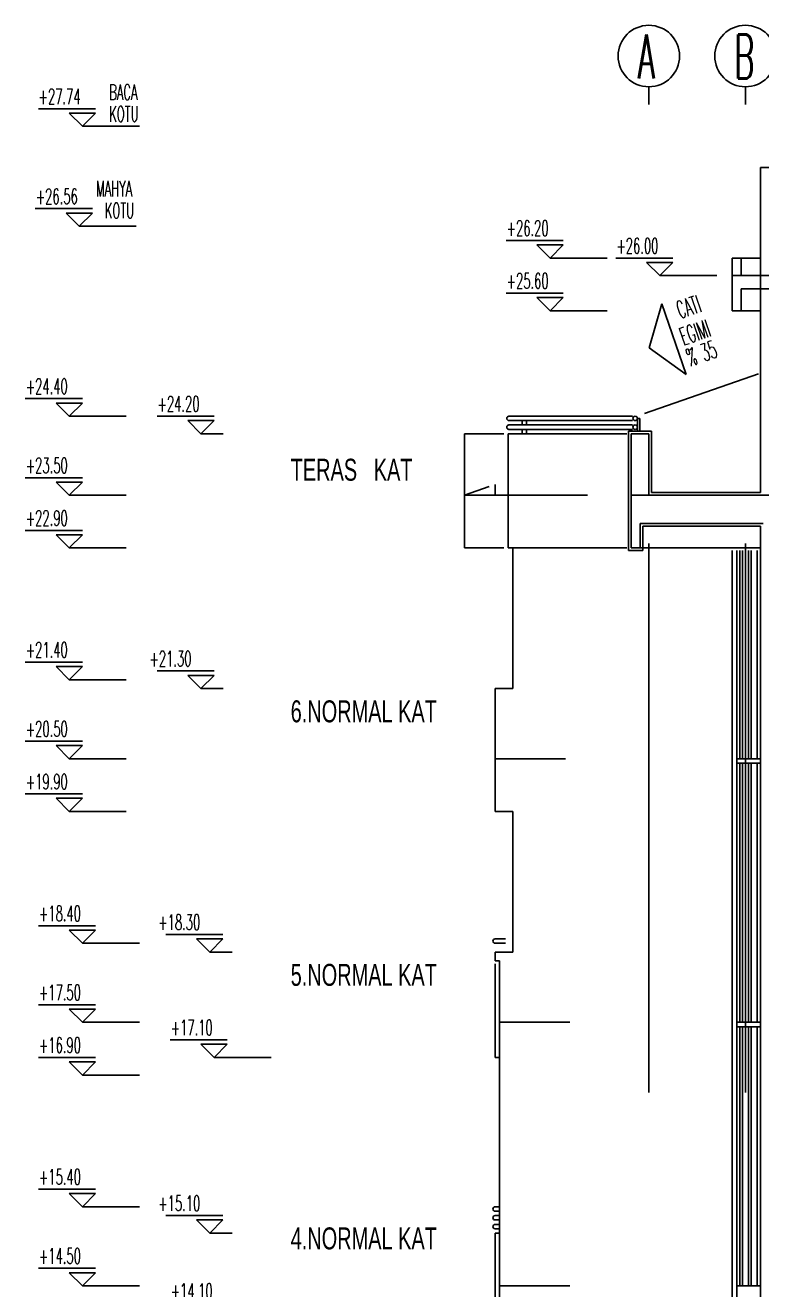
# Model space of a CAD drawing. Extents: x 78 to 306, y -397 to 18.
# Drawn here: x 277.8791 to 278.0468, y -396.5694 to -396.2816 of the extents above; entities that cross this region are included whole.
import ezdxf

# ---------------------------------------------------------------- set-up
doc = ezdxf.new("R2010")
doc.units = 0
doc.header["$LTSCALE"] = 0.5
doc.header["$MEASUREMENT"] = 0
doc.linetypes.add('DASHDOT2', pattern=[0.5, 0.25, -0.125, 0, -0.125])
doc.linetypes.add('DOT2', pattern=[0.125, 0, -0.125])
for name, color, linetype in [('AKS', 5, 'DASHDOT2'), ('DUVAR', 6, 'CONTINUOUS'), ('IZDUSUM', 2, 'DOT2'), ('KAPI', 1, 'CONTINUOUS'), ('KOLON', 4, 'CONTINUOUS'), ('MERDIVEN', 3, 'CONTINUOUS'), ('OLCU', 31, 'CONTINUOUS'), ('SIVA', 7, 'CONTINUOUS'), ('TARAMA', 8, 'CONTINUOUS'), ('TEFRIS', 11, 'CONTINUOUS'), ('YESIL', 73, 'CONTINUOUS')]:
    doc.layers.add(name, color=color, linetype=linetype)
doc.styles.add('MİMARİ YAZI', font='arial.ttf')
doc.styles.add('OLCU', font='romans.shx', dxfattribs={"width": 0.6, "height": 0.125})

msp = doc.modelspace()

# ---------------------------------------------------------------- linework, layer by layer
at = {"layer": 'AKS'}
for p, q in [((278.02114, -396.94956), (278.02114, -396.29556)), ((278.04314, -396.94956), (278.04314, -396.29556))]:
    msp.add_line(p, q, dxfattribs=at)
at = {"layer": 'DUVAR'}
for p, q in [((278.02114, -396.37456), (278.01714, -396.37456)), ((278.01714, -396.38856), (278.01714, -396.37456)), ((278.02114, -396.37456), (278.02114, -396.38856))]:
    msp.add_line(p, q, dxfattribs=at)
at = {"layer": 'IZDUSUM', "ltscale": 0.5}
for p, q in [((278.15414, -396.32731), (277.98614, -396.38611)), ((278.15414, -396.32943), (277.9852, -396.38856)), ((278.04214, -396.33856), (278.04214, -396.33456)), ((278.04014, -396.33856), (278.09914, -396.33856)), ((278.04214, -396.34656), (278.04214, -396.34156)), ((277.98479, -396.38658), (277.97914, -396.38856)), ((277.98614, -396.38856), (277.98614, -396.38611)), ((278.00714, -396.38856), (277.97914, -396.38856))]:
    msp.add_line(p, q, dxfattribs=at)
at = {"layer": 'IZDUSUM', "ltscale": 0.9}
msp.add_line((278.04214, -396.34156), (278.09914, -396.34156), dxfattribs=at)
at = {"layer": 'IZDUSUM', "ltscale": 0.6}
for p, q in [((278.00214, -396.44856), (277.98617, -396.44856)), ((278.00314, -396.50856), (277.98717, -396.50856)), ((278.00314, -396.56856), (277.98717, -396.56856))]:
    msp.add_line(p, q, dxfattribs=at)
at = {"layer": 'KAPI', "ltscale": 1.4}
for p, q in [((278.04014, -396.33456), (278.04654, -396.33456)), ((278.04014, -396.33456), (278.04014, -396.34656)), ((278.02122, -396.35496), (278.02412, -396.34497)), ((278.02966, -396.36104), (278.02412, -396.34497)), ((278.04014, -396.34656), (278.04654, -396.34656)), ((278.02122, -396.35496), (278.02966, -396.36104)), ((277.98927, -396.37056), (278.0174, -396.37056)), ((277.98927, -396.37156), (278.0174, -396.37156)), ((277.99227, -396.37256), (277.99227, -396.37156)), ((277.99227, -396.37256), (277.99227, -396.37156)), ((277.99327, -396.37156), (277.99327, -396.37256)), ((277.99327, -396.37156), (277.99327, -396.37256)), ((278.01855, -396.37106), (278.01908, -396.37106)), ((278.01855, -396.37106), (278.01855, -396.37396)), ((278.01908, -396.37106), (278.01908, -396.37396)), ((277.98927, -396.37256), (278.0174, -396.37256)), ((277.98927, -396.37356), (278.0174, -396.37356)), ((277.99227, -396.37456), (277.99227, -396.37356)), ((277.99227, -396.37456), (277.99227, -396.37356)), ((277.99327, -396.37356), (277.99327, -396.37456)), ((277.99327, -396.37356), (277.99327, -396.37456)), ((277.99014, -396.40056), (277.99014, -396.43256)), ((277.98614, -396.43256), (277.98614, -396.46056)), ((277.99014, -396.43256), (277.98614, -396.43256)), ((277.99014, -396.46056), (277.98614, -396.46056)), ((277.99014, -396.46056), (277.99014, -396.49256)), ((277.99014, -396.49256), (277.98614, -396.49256)), ((277.98614, -396.49456), (277.98614, -396.49256)), ((277.98714, -396.49456), (277.98614, -396.49456)), ((277.98714, -396.49456), (277.98714, -396.81456))]:
    msp.add_line(p, q, dxfattribs=at)
at = {"layer": 'KAPI'}
for p, q in [((278.0461, -396.36089), (278.02012, -396.36998)), ((278.01614, -396.37456), (277.98914, -396.37456)), ((277.98914, -396.37456), (277.98914, -396.40056)), ((277.98914, -396.40056), (278.01614, -396.40056)), ((278.01914, -396.40056), (278.04654, -396.40056)), ((278.04014, -396.80796), (278.04014, -396.40116)), ((278.04114, -396.40116), (278.04114, -396.80796)), ((278.04114, -396.44856), (278.04654, -396.44856)), ((278.04114, -396.44956), (278.04654, -396.44956)), ((278.04114, -396.50856), (278.04654, -396.50856)), ((278.04114, -396.50956), (278.04654, -396.50956)), ((278.04114, -396.56856), (278.04654, -396.56856))]:
    msp.add_line(p, q, dxfattribs=at)
at = {"layer": 'KAPI', "ltscale": 1.4}
for centre, start, end in [((277.98927, -396.37106), 90, 270), ((278.01803, -396.37106), 90, 270), ((278.01803, -396.37106), 270, 90), ((277.98927, -396.37306), 90, 270), ((278.01803, -396.37306), 90, 270), ((278.01803, -396.37306), 270, 90)]:
    msp.add_arc(centre, 0.0005, start, end, dxfattribs=at)
at = {"layer": 'KOLON'}
for p, q in [((278.05214, -396.38856), (278.01714, -396.38856)), ((278.01714, -396.40056), (278.01714, -396.38856)), ((278.01914, -396.40056), (278.01914, -396.39496)), ((278.01914, -396.39496), (278.04714, -396.39496)), ((278.01714, -396.40056), (278.01914, -396.40056))]:
    msp.add_line(p, q, dxfattribs=at)
at = {"layer": 'MERDIVEN', "ltscale": 1.4}
for centre, start, end in [((278.01803, -396.37106), 90, 270), ((278.01803, -396.37106), 270, 90), ((278.01803, -396.37306), 90, 270), ((278.01803, -396.37306), 270, 90)]:
    msp.add_arc(centre, 0.0005, start, end, dxfattribs=at)
at = {"layer": 'OLCU'}
for p, q in [((277.89514, -396.30056), (277.88214, -396.30056)), ((277.89214, -396.30456), (277.88914, -396.30156)), ((277.89514, -396.30156), (277.88914, -396.30156)), ((277.89214, -396.30456), (277.89514, -396.30156)), ((277.90514, -396.30456), (277.89214, -396.30456)), ((277.89443, -396.32331), (277.88143, -396.32331)), ((277.89143, -396.32731), (277.88843, -396.32431)), ((277.89443, -396.32431), (277.88843, -396.32431)), ((277.89143, -396.32731), (277.89443, -396.32431)), ((277.90443, -396.32731), (277.89143, -396.32731)), ((277.89214, -396.36656), (277.87914, -396.36656)), ((277.88914, -396.37056), (277.88614, -396.36756)), ((277.89214, -396.36756), (277.88614, -396.36756)), ((277.88914, -396.37056), (277.89214, -396.36756)), ((277.90214, -396.37056), (277.88914, -396.37056)), ((277.92214, -396.37056), (277.90914, -396.37056)), ((277.91914, -396.37456), (277.91614, -396.37156)), ((277.92214, -396.37156), (277.91614, -396.37156)), ((277.91914, -396.37456), (277.92214, -396.37156)), ((277.92422, -396.37456), (277.91914, -396.37456)), ((277.89214, -396.38456), (277.87914, -396.38456)), ((277.88914, -396.38856), (277.88614, -396.38556)), ((277.89214, -396.38556), (277.88614, -396.38556)), ((277.88914, -396.38856), (277.89214, -396.38556)), ((277.90214, -396.38856), (277.88914, -396.38856)), ((277.89214, -396.39656), (277.87914, -396.39656)), ((277.88914, -396.40056), (277.88614, -396.39756)), ((277.89214, -396.39756), (277.88614, -396.39756)), ((277.88914, -396.40056), (277.89214, -396.39756)), ((277.90214, -396.40056), (277.88914, -396.40056)), ((277.89214, -396.42656), (277.87914, -396.42656)), ((277.88914, -396.43056), (277.88614, -396.42756)), ((277.89214, -396.42756), (277.88614, -396.42756)), ((277.88914, -396.43056), (277.89214, -396.42756)), ((277.92214, -396.42856), (277.90914, -396.42856)), ((277.91914, -396.43256), (277.91614, -396.42956)), ((277.92214, -396.42956), (277.91614, -396.42956)), ((277.91914, -396.43256), (277.92214, -396.42956)), ((277.90214, -396.43056), (277.88914, -396.43056)), ((277.92422, -396.43256), (277.91914, -396.43256)), ((277.89214, -396.44456), (277.87914, -396.44456)), ((277.88914, -396.44856), (277.88614, -396.44556)), ((277.89214, -396.44556), (277.88614, -396.44556)), ((277.88914, -396.44856), (277.89214, -396.44556)), ((277.90214, -396.44856), (277.88914, -396.44856)), ((277.89214, -396.45656), (277.87914, -396.45656)), ((277.88914, -396.46056), (277.88614, -396.45756)), ((277.89214, -396.45756), (277.88614, -396.45756)), ((277.88914, -396.46056), (277.89214, -396.45756)), ((277.90214, -396.46056), (277.88914, -396.46056)), ((277.89514, -396.48656), (277.88214, -396.48656)), ((277.89214, -396.49056), (277.88914, -396.48756)), ((277.89514, -396.48756), (277.88914, -396.48756)), ((277.89214, -396.49056), (277.89514, -396.48756)), ((277.92414, -396.48856), (277.91114, -396.48856)), ((277.92114, -396.49256), (277.91814, -396.48956)), ((277.92414, -396.48956), (277.91814, -396.48956)), ((277.92114, -396.49256), (277.92414, -396.48956)), ((277.90514, -396.49056), (277.89214, -396.49056)), ((277.92622, -396.49256), (277.92114, -396.49256)), ((277.89514, -396.50456), (277.88214, -396.50456)), ((277.89214, -396.50856), (277.88914, -396.50556)), ((277.89514, -396.50556), (277.88914, -396.50556)), ((277.89214, -396.50856), (277.89514, -396.50556)), ((277.90514, -396.50856), (277.89214, -396.50856)), ((277.92514, -396.51256), (277.91214, -396.51256)), ((277.92214, -396.51656), (277.91914, -396.51356)), ((277.92514, -396.51356), (277.91914, -396.51356)), ((277.92214, -396.51656), (277.92514, -396.51356)), ((277.89514, -396.51656), (277.88214, -396.51656)), ((277.89214, -396.52056), (277.88914, -396.51756)), ((277.89514, -396.51756), (277.88914, -396.51756)), ((277.89214, -396.52056), (277.89514, -396.51756)), ((277.93514, -396.51656), (277.92214, -396.51656)), ((277.90514, -396.52056), (277.89214, -396.52056)), ((277.89514, -396.54656), (277.88214, -396.54656)), ((277.89214, -396.55056), (277.88914, -396.54756)), ((277.89514, -396.54756), (277.88914, -396.54756)), ((277.89214, -396.55056), (277.89514, -396.54756)), ((277.90514, -396.55056), (277.89214, -396.55056)), ((277.92414, -396.55256), (277.91114, -396.55256)), ((277.92114, -396.55656), (277.91814, -396.55356)), ((277.92414, -396.55356), (277.91814, -396.55356)), ((277.92114, -396.55656), (277.92414, -396.55356)), ((277.92622, -396.55656), (277.92114, -396.55656)), ((277.89514, -396.56456), (277.88214, -396.56456)), ((277.89214, -396.56856), (277.88914, -396.56556)), ((277.89514, -396.56556), (277.88914, -396.56556)), ((277.89214, -396.56856), (277.89514, -396.56556)), ((277.90514, -396.56856), (277.89214, -396.56856))]:
    msp.add_line(p, q, dxfattribs=at)
at = {"layer": 'SIVA', "ltscale": 1.4}
for p, q in [((278.04654, -396.32056), (278.04654, -396.31396)), ((278.05174, -396.31396), (278.04654, -396.31396)), ((278.04654, -396.38796), (278.04654, -396.32056)), ((278.02174, -396.37396), (278.01654, -396.37396)), ((278.01654, -396.37396), (278.01654, -396.38856)), ((278.02174, -396.38796), (278.02174, -396.37396)), ((278.01654, -396.40116), (278.01654, -396.38856)), ((278.04654, -396.38796), (278.02174, -396.38796)), ((278.01974, -396.40116), (278.01974, -396.39556)), ((278.01974, -396.39556), (278.04654, -396.39556)), ((278.04654, -396.44856), (278.04654, -396.39556)), ((278.04654, -396.44856), (278.04654, -396.39556)), ((278.01654, -396.40116), (278.01974, -396.40116)), ((278.04654, -396.50856), (278.04654, -396.44856)), ((278.04654, -396.50856), (278.04654, -396.44856)), ((278.04654, -396.56856), (278.04654, -396.50856)), ((278.04654, -396.56856), (278.04654, -396.50856)), ((278.04654, -396.62856), (278.04654, -396.56856)), ((278.04654, -396.62856), (278.04654, -396.56856))]:
    msp.add_line(p, q, dxfattribs=at)
at = {"layer": 'TARAMA', "ltscale": 1.4}
for p, q in [((277.98814, -396.37456), (277.97914, -396.37456)), ((277.97914, -396.37456), (277.97914, -396.40056)), ((277.97914, -396.40056), (277.98814, -396.40056)), ((278.04184, -396.40116), (278.04184, -396.44856)), ((278.04244, -396.40116), (278.04244, -396.44856)), ((278.04384, -396.40116), (278.04384, -396.44856)), ((278.04444, -396.40116), (278.04444, -396.44856)), ((278.04584, -396.40116), (278.04584, -396.44856)), ((278.04184, -396.44956), (278.04184, -396.50856)), ((278.04244, -396.44956), (278.04244, -396.50856)), ((278.04384, -396.44956), (278.04384, -396.50856)), ((278.04444, -396.44956), (278.04444, -396.50856)), ((278.04584, -396.44956), (278.04584, -396.50856)), ((277.98853, -396.48956), (277.98614, -396.48956)), ((277.98853, -396.49056), (277.98614, -396.49056)), ((277.98614, -396.49521), (277.98614, -396.51656)), ((278.04184, -396.50956), (278.04184, -396.56856)), ((278.04244, -396.50956), (278.04244, -396.56856)), ((278.04384, -396.50956), (278.04384, -396.56856)), ((278.04444, -396.50956), (278.04444, -396.56856)), ((278.04584, -396.50956), (278.04584, -396.56856)), ((277.98714, -396.51656), (277.98614, -396.51656)), ((277.98714, -396.55056), (277.98614, -396.55056)), ((277.98714, -396.55156), (277.98614, -396.55156)), ((277.98714, -396.55256), (277.98614, -396.55256)), ((277.98714, -396.55356), (277.98614, -396.55356)), ((277.98714, -396.55456), (277.98614, -396.55456)), ((277.98714, -396.55556), (277.98614, -396.55556)), ((277.98614, -396.55656), (277.98614, -396.57656)), ((277.98714, -396.55656), (277.98614, -396.55656))]:
    msp.add_line(p, q, dxfattribs=at)
for centre in [(277.98614, -396.49006), (277.98614, -396.55106), (277.98614, -396.55306), (277.98614, -396.55506)]:
    msp.add_arc(centre, 0.0005, 90, 270, dxfattribs=at)
at = {"layer": 'TEFRIS'}
for centre in [(278.02114, -396.28856), (278.04314, -396.28856)]:
    msp.add_circle(centre, 0.007, dxfattribs=at)
at = {"layer": 'YESIL'}
for p, q in [((278.00164, -396.33056), (277.98864, -396.33056)), ((277.99864, -396.33456), (277.99564, -396.33156)), ((278.00164, -396.33156), (277.99564, -396.33156)), ((277.99864, -396.33456), (278.00164, -396.33156)), ((278.01164, -396.33456), (277.99864, -396.33456)), ((278.02664, -396.33456), (278.01364, -396.33456)), ((278.02364, -396.33856), (278.02064, -396.33556)), ((278.02664, -396.33556), (278.02064, -396.33556)), ((278.02364, -396.33856), (278.02664, -396.33556)), ((278.03664, -396.33856), (278.02364, -396.33856)), ((278.00164, -396.34256), (277.98864, -396.34256)), ((277.99864, -396.34656), (277.99564, -396.34356)), ((278.00164, -396.34356), (277.99564, -396.34356)), ((277.99864, -396.34656), (278.00164, -396.34356)), ((278.01164, -396.34656), (277.99864, -396.34656))]:
    msp.add_line(p, q, dxfattribs=at)

# ---------------------------------------------------------------- texts
at = {"layer": 'KAPI', "ltscale": 1.4, "style": 'OLCU', "width": 0.5}
for s, p in [('CATI', (278.02828, -396.34841)), ('EGIMI', (278.02903, -396.35446)), ('%%% 35', (278.03057, -396.35926))]:
    msp.add_text(s, height=0.004, rotation=19, dxfattribs=at).set_placement(p)
at = {"layer": 'KAPI', "style": 'MİMARİ YAZI', "width": 0.65}
for s, p in [('TERAS   KAT', (277.93958, -396.38525)), ('6.NORMAL KAT', (277.93958, -396.44025)), ('5.NORMAL KAT', (277.93958, -396.50025)), ('4.NORMAL KAT', (277.93958, -396.56025))]:
    msp.add_text(s, height=0.005, dxfattribs=at).set_placement(p)
at = {"layer": 'KOLON', "style": 'OLCU', "width": 0.5}
for s, p in [('A', (278.01866, -396.29369)), ('B', (278.04066, -396.29369))]:
    msp.add_text(s, height=0.01, dxfattribs=at).set_placement(p)
at = {"layer": 'OLCU', "style": 'OLCU', "width": 0.55}
for s, p in [('+27.74', (277.88216, -396.29951)), ('BACA', (277.89825, -396.29851)), ('KOTU', (277.89825, -396.30351)), ('MAHYA', (277.89523, -396.32051)), ('+26.56', (277.88153, -396.32226)), ('KOTU', (277.89725, -396.32551)), ('+24.40', (277.87925, -396.36551)), ('+24.20', (277.90925, -396.36951)), ('+23.50', (277.87925, -396.38351)), ('+22.90', (277.87925, -396.39551)), ('+21.40', (277.87925, -396.42551)), ('+21.30', (277.90742, -396.42751)), ('+20.50', (277.87925, -396.44351)), ('+19.90', (277.87925, -396.45551)), ('+18.40', (277.88225, -396.48551)), ('+18.30', (277.90942, -396.48751)), ('+17.50', (277.88225, -396.50351)), ('+17.10', (277.91225, -396.51151)), ('+16.90', (277.88225, -396.51551)), ('+15.40', (277.88225, -396.54551)), ('+15.10', (277.90942, -396.55151)), ('+14.50', (277.88225, -396.56351)), ('+14.10', (277.91225, -396.57151))]:
    msp.add_text(s, height=0.0035, dxfattribs=at).set_placement(p)
at = {"layer": 'YESIL', "style": 'OLCU', "width": 0.55}
for s, p in [('+26.20', (277.98875, -396.32951)), ('+26.00', (278.01375, -396.33351)), ('+25.60', (277.98875, -396.34151))]:
    msp.add_text(s, height=0.0035, dxfattribs=at).set_placement(p)

doc.saveas('drawing.dxf')
